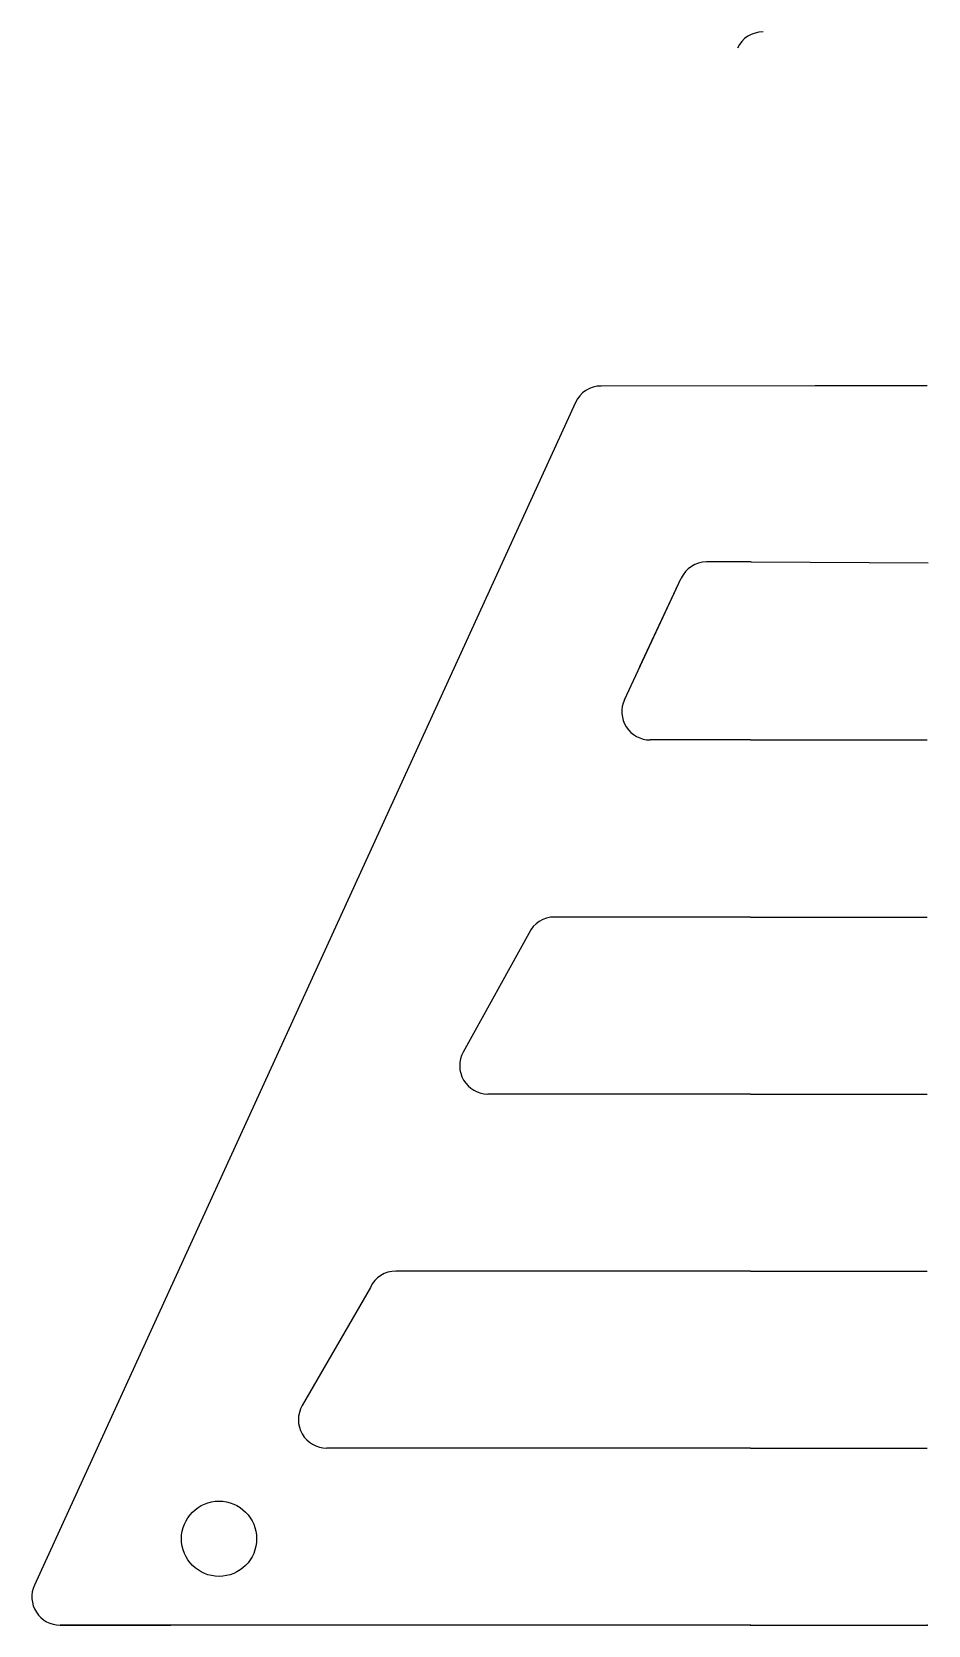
# Model space of a CAD drawing. Header units: millimetres. Extents: x -101 to 0, y 0 to 180.
import ezdxf

# ---------------------------------------------------------------- set-up
doc = ezdxf.new("R2010")
doc.units = ezdxf.units.MM
doc.layers.get('0').update_dxf_attribs({"linetype": 'CONTINUOUS'})

msp = doc.modelspace()

# ---------------------------------------------------------------- linework, layer by layer
for p, q in [((-12.68, 140), (-36.87, 139.99)), ((0, 140), (-12.68, 140)), ((-39.78, 138.13), (-100.93, 4.53)), ((-19.92, 120.11), (-24.95, 120.12)), ((-19.92, 120.11), (0.1, 120)), ((-34.23, 104.55), (-27.83, 118.27)), ((-32.48, 108.32), (-27.83, 118.27)), ((-20, 100), (-31.33, 100)), ((-20, 100), (0, 100)), ((-20, 80), (-42.15, 80)), ((-20, 80), (0, 80)), ((-45.05, 78.15), (-52.46, 64.75)), ((-20, 60), (-49.66, 60)), ((-20, 60), (0, 60)), ((-20, 40), (-60.06, 40)), ((-20, 40), (0, 40)), ((-62.96, 38.15), (-70.66, 24.8)), ((-20, 20), (-67.89, 20)), ((-20, 20), (0, 20)), ((-20, 0), (-98.02, 0)), ((-20, 0), (0, 0)), ((-98.02, 0), (-85.52, 0))]:
    msp.add_line(p, q)
msp.add_circle((-80.06, 9.76), 4.25)
for centre, start, end in [((-18.57, 176.8), 90, 155), ((-36.87, 136.79), 90.0096, 155.4024), ((-24.93, 116.92), 90.3073, 155.0498), ((-31.33, 103.2), 155, 270), ((-42.15, 76.8), 90, 155), ((-49.66, 63.2), 151.0524, 270), ((-60.06, 36.8), 90, 155), ((-67.89, 23.2), 150.0179, 270), ((-98.02, 3.2), 155.4024, 270)]:
    msp.add_arc(centre, 3.2, start, end)
for p in [(-20, 0), (0, 0)]:
    msp.add_point(p)

doc.saveas('drawing.dxf')
